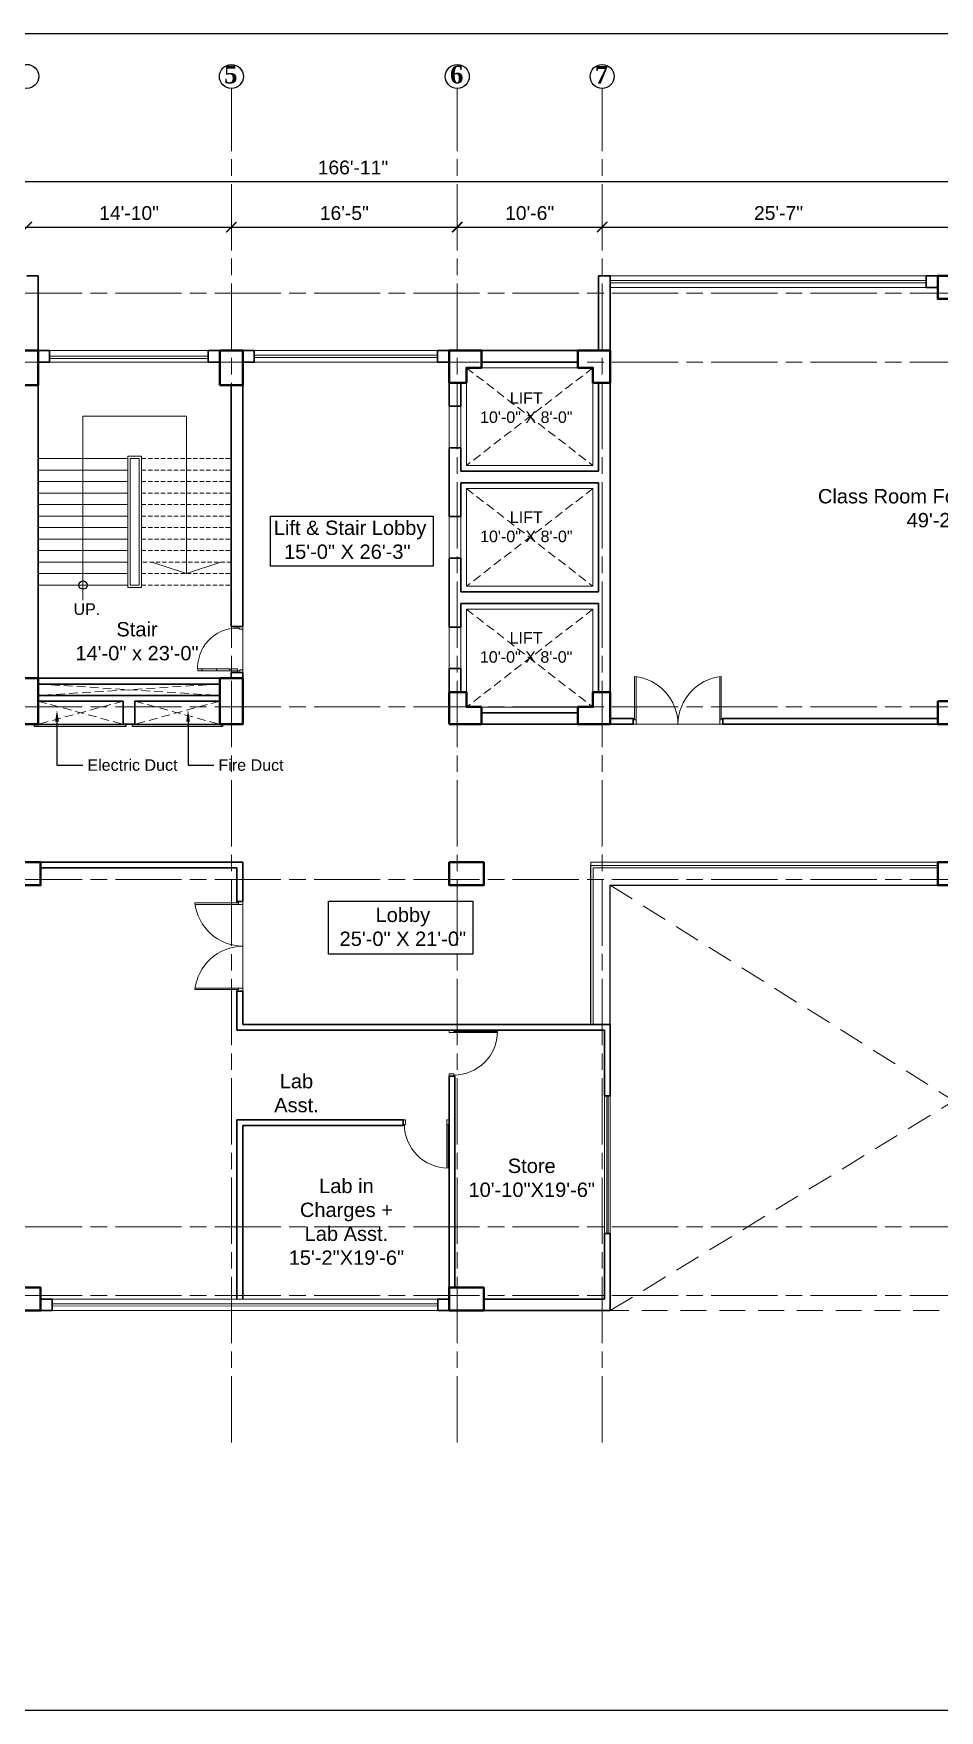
# Model space of a CAD drawing. Header units: inches. Extents: x -12 to 20935469, y -1604 to 24729220.
# Drawn here: x 20856740 to 20857528, y 24707850 to 24709308 of the extents above; entities that cross this region are included whole.
import ezdxf
from ezdxf import colors
from ezdxf.entities.mleader import LeaderData, LeaderLine
from ezdxf.math import Vec2, Vec3

# ---------------------------------------------------------------- set-up
doc = ezdxf.new("R2010")
doc.units = ezdxf.units.IN
doc.header["$LTSCALE"] = 0.03
doc.header["$MEASUREMENT"] = 0
doc.header["$PDMODE"] = 32
doc.header["$PDSIZE"] = 15
doc.linetypes.add('ACAD_ISO08W100', pattern=[36, 24, -3, 6, -3])
doc.linetypes.add('DASHED2', pattern=[0.375, 0.25, -0.125])
for name, color, linetype, lineweight in [('column', 1, 'Continuous', 40), ('Dim Line', 252, 'Continuous', 13), ('Door', 7, 'Continuous', 18), ('Dot', 253, 'Continuous', 0), ('Gas', 21, 'Continuous', 5), ('Grid Line', 252, 'Continuous', 18), ('Main Wall', 7, 'Continuous', 30), ('RAIL', 23, 'Continuous', 13), ('STAIR', 46, 'Continuous', 15), ('wind.', 150, 'Continuous', 20)]:
    doc.layers.add(name, color=color, linetype=linetype, lineweight=lineweight)
doc.layers.add('TEXT', color=7, linetype='Continuous')
doc.styles.add('2', font='swisscl.ttf')
doc.styles.add('RomanS', font='arial.ttf', dxfattribs={"height": 12})
doc.styles.get("Standard").update_dxf_attribs({"font": 'timesbd.ttf'})
doc.dimstyles.new('Aec_Arch_I', dxfattribs={"dimscale": 96, "dimtxt": 12, "dimasz": 0.09375, "dimexe": 0.125, "dimexo": 0.125, "dimgap": 0.0625, "dimtad": 1, "dimdec": 0, "dimzin": 3, "dimdsep": 46, "dimlunit": 4, "dimtxsty": 'RomanS', "dimblk1": 'ARCHTICK', "dimblk2": 'ARCHTICK', "dimsah": 1, "dimcen": 0.09375, "dimdle": 0.125, "dimadec": 0, "dimazin": 0, "dimtfac": 0.75, "dimtdec": 0, "dimtmove": 2, "dimatfit": 3, "dimldrblk": 'ARCHTICK', "dimfxl": 1, "dimfrac": 1, "dimtolj": 1, "dimtzin": 0, "dimarcsym": 0})

# ---------------------------------------------------------------- blocks, each defined once
blk = doc.blocks.new('_ArchTick')
at = {"color": 0, "linetype": 'ByBlock', "lineweight": 35, "const_width": 0.15}
blk.add_lwpolyline([(-0.5, -0.5), (0.5, 0.5)], dxfattribs=at)
blk = doc.blocks.new('*D8')
at = {"layer": 'Defpoints', "color": 0, "transparency": 16777216}
for p in [(20831396.27940053, 24724578.16655627), (20831666.2795913, 24724578.16655627), (20831666.2795913, 24724578.16655627)]:
    blk.add_point(p, dxfattribs=at)
at = {"layer": 'Dim Line', "color": 0, "lineweight": -2, "transparency": 16777216}
blk.add_line((20831384.27940053, 24724578.16655627), (20831678.2795913, 24724578.16655627), dxfattribs=at)
at = {"layer": 'Dim Line', "color": 0, "lineweight": -2, "transparency": 16777216, "xscale": 9, "yscale": 9, "zscale": 9, "rotation": 180}
blk.add_blockref('_ArchTick', (20831396.27940053, 24724578.16655627), dxfattribs=at)
at = {"layer": 'Dim Line', "color": 0, "lineweight": -2, "transparency": 16777216, "xscale": 9, "yscale": 9, "zscale": 9}
blk.add_blockref('_ArchTick', (20831666.2795913, 24724578.16655627), dxfattribs=at)
at = {"layer": 'Dim Line', "color": 0, "transparency": 16777216, "insert": (20831531.27949591, 24724590.29343212), "char_height": 12, "attachment_point": 5, "style": 'RomanS'}
blk.add_mtext('\\A1;22\'-6"', dxfattribs=at)
blk = doc.blocks.new('*D9')
at = {"layer": 'Defpoints', "color": 0, "transparency": 16777216}
for p in [(20831666.2795913, 24724578.16655627), (20831844.25000967, 24724578.16655627), (20831844.25000967, 24724578.16655627)]:
    blk.add_point(p, dxfattribs=at)
at = {"layer": 'Dim Line', "color": 0, "lineweight": -2, "transparency": 16777216}
blk.add_line((20831654.2795913, 24724578.16655627), (20831856.25000967, 24724578.16655627), dxfattribs=at)
at = {"layer": 'Dim Line', "color": 0, "lineweight": -2, "transparency": 16777216, "xscale": 9, "yscale": 9, "zscale": 9, "rotation": 180}
blk.add_blockref('_ArchTick', (20831666.2795913, 24724578.16655627), dxfattribs=at)
at = {"layer": 'Dim Line', "color": 0, "lineweight": -2, "transparency": 16777216, "xscale": 9, "yscale": 9, "zscale": 9}
blk.add_blockref('_ArchTick', (20831844.25000967, 24724578.16655627), dxfattribs=at)
at = {"layer": 'Dim Line', "color": 0, "transparency": 16777216, "insert": (20831755.26480048, 24724590.29343212), "char_height": 12, "attachment_point": 5, "style": 'RomanS'}
blk.add_mtext('\\A1;14\'-10"', dxfattribs=at)
blk = doc.blocks.new('*D21')
at = {"layer": 'Defpoints', "color": 0, "transparency": 16777216}
for p in [(20831844.25000967, 24724578.16655627), (20832040.77920983, 24724578.16655627), (20832040.77920983, 24724578.16655627)]:
    blk.add_point(p, dxfattribs=at)
at = {"layer": 'Dim Line', "color": 0, "lineweight": -2, "transparency": 16777216}
for p, q in [((20831832.25000967, 24724578.16655627), (20832052.77920983, 24724578.16655627)), ((20831844.25000967, 24724566.16655627), (20831844.25000967, 24724566.16655627)), ((20832040.77920983, 24724566.16655627), (20832040.77920983, 24724566.16655627))]:
    blk.add_line(p, q, dxfattribs=at)
at = {"layer": 'Dim Line', "color": 0, "lineweight": -2, "transparency": 16777216, "xscale": 9, "yscale": 9, "zscale": 9, "rotation": 180}
blk.add_blockref('_ArchTick', (20831844.25000967, 24724578.16655627), dxfattribs=at)
at = {"layer": 'Dim Line', "color": 0, "lineweight": -2, "transparency": 16777216, "xscale": 9, "yscale": 9, "zscale": 9}
blk.add_blockref('_ArchTick', (20832040.77920983, 24724578.16655627), dxfattribs=at)
at = {"layer": 'Dim Line', "color": 0, "transparency": 16777216, "insert": (20831942.51460975, 24724590.29343212), "char_height": 12, "attachment_point": 5, "style": 'RomanS'}
blk.add_mtext('\\A1;16\'-5"', dxfattribs=at)
blk = doc.blocks.new('*D22')
at = {"layer": 'Defpoints', "color": 0, "transparency": 16777216}
for p in [(20832040.77920983, 24724578.16655627), (20832166.78192559, 24724578.16655627), (20832166.78192559, 24724578.16655626)]:
    blk.add_point(p, dxfattribs=at)
at = {"layer": 'Dim Line', "color": 0, "lineweight": -2, "transparency": 16777216}
for p, q in [((20832028.77920983, 24724578.16655626), (20832178.78192559, 24724578.16655626)), ((20832040.77920983, 24724566.16655627), (20832040.77920983, 24724566.16655626)), ((20832166.78192559, 24724566.16655627), (20832166.78192559, 24724566.16655626))]:
    blk.add_line(p, q, dxfattribs=at)
at = {"layer": 'Dim Line', "color": 0, "lineweight": -2, "transparency": 16777216, "xscale": 9, "yscale": 9, "zscale": 9, "rotation": 180}
blk.add_blockref('_ArchTick', (20832040.77920983, 24724578.16655626), dxfattribs=at)
at = {"layer": 'Dim Line', "color": 0, "lineweight": -2, "transparency": 16777216, "xscale": 9, "yscale": 9, "zscale": 9}
blk.add_blockref('_ArchTick', (20832166.78192559, 24724578.16655626), dxfattribs=at)
at = {"layer": 'Dim Line', "color": 0, "transparency": 16777216, "insert": (20832103.78056771, 24724590.29343211), "char_height": 12, "attachment_point": 5, "style": 'RomanS'}
blk.add_mtext('\\A1;10\'-6"', dxfattribs=at)
blk = doc.blocks.new('*D23')
at = {"layer": 'Defpoints', "color": 0, "transparency": 16777216}
for p in [(20832166.78192559, 24724578.16655627), (20832473.78148643, 24724578.16655627), (20832473.78148643, 24724578.16655627)]:
    blk.add_point(p, dxfattribs=at)
at = {"layer": 'Dim Line', "color": 0, "lineweight": -2, "transparency": 16777216}
for p, q in [((20832154.78192559, 24724578.16655627), (20832485.78148643, 24724578.16655627)), ((20832166.78192559, 24724566.16655627), (20832166.78192559, 24724566.16655627)), ((20832473.78148643, 24724566.16655627), (20832473.78148643, 24724566.16655627))]:
    blk.add_line(p, q, dxfattribs=at)
at = {"layer": 'Dim Line', "color": 0, "lineweight": -2, "transparency": 16777216, "xscale": 9, "yscale": 9, "zscale": 9, "rotation": 180}
blk.add_blockref('_ArchTick', (20832166.78192559, 24724578.16655627), dxfattribs=at)
at = {"layer": 'Dim Line', "color": 0, "lineweight": -2, "transparency": 16777216, "xscale": 9, "yscale": 9, "zscale": 9}
blk.add_blockref('_ArchTick', (20832473.78148643, 24724578.16655627), dxfattribs=at)
at = {"layer": 'Dim Line', "color": 0, "transparency": 16777216, "insert": (20832320.28170601, 24724590.29343212), "char_height": 12, "attachment_point": 5, "style": 'RomanS'}
blk.add_mtext('\\A1;25\'-7"', dxfattribs=at)
blk = doc.blocks.new('*D13')
at = {"layer": 'Defpoints', "color": 0, "transparency": 16777216}
for p in [(20830948.30879143, 24724610.74819624), (20832951.75234396, 24724617.81282169), (20832951.75234396, 24724610.74819624)]:
    blk.add_point(p, dxfattribs=at)
at = {"layer": 'Dim Line', "color": 0, "lineweight": -2, "transparency": 16777216}
for p, q in [((20830948.30879143, 24724622.74819624), (20830948.30879143, 24724629.81282169)), ((20832951.75234396, 24724622.74819624), (20832951.75234396, 24724629.81282169)), ((20830936.30879143, 24724617.81282169), (20832963.75234396, 24724617.81282169))]:
    blk.add_line(p, q, dxfattribs=at)
at = {"layer": 'Dim Line', "color": 0, "lineweight": -2, "transparency": 16777216, "xscale": 9, "yscale": 9, "zscale": 9, "rotation": 180}
blk.add_blockref('_ArchTick', (20830948.30879143, 24724617.81282169), dxfattribs=at)
at = {"layer": 'Dim Line', "color": 0, "lineweight": -2, "transparency": 16777216, "xscale": 9, "yscale": 9, "zscale": 9}
blk.add_blockref('_ArchTick', (20832951.75234396, 24724617.81282169), dxfattribs=at)
at = {"layer": 'Dim Line', "color": 0, "transparency": 16777216, "insert": (20831950.03056769, 24724629.93969755), "char_height": 12, "attachment_point": 5, "style": 'RomanS'}
blk.add_mtext('\\A1;166\'-11"', dxfattribs=at)
blk = doc.blocks.new('Door_45')
at = {"layer": 'Door'}
for p, q in [((1.499446089358273, 4.966720660065755), (1.499446089358273, 43.96672066006575)), ((1.499446089358273, 40.02726910408236), (2.249446089358273, 40.02726910408236)), ((2.249446089358273, 40.02726910408236), (2.249446089358273, 39.52726910408236)), ((2.249446089358273, 39.52726910408236), (2.749446089591103, 39.52726910408236)), ((2.749446089591103, 39.52726910408236), (2.749446089591103, 40.02726910408236)), ((2.749446089591103, 40.02726910408236), (3.499446089358273, 40.02726910408236)), ((3.499446089358273, 44.03189280286006), (3.499446089358273, 4.966720660065755)), ((1.499446089358273, 25.76575365659081), (2.249446089358273, 25.76575365659081)), ((2.249446089358273, 25.76575365659081), (2.249446089358273, 25.26575365659081)), ((2.249446089358273, 25.26575365659081), (2.749446089591103, 25.26575365659081)), ((2.749446089591103, 25.76575365659081), (3.499446089358273, 25.76575365659081)), ((2.749446089591103, 25.26575365659081), (2.749446089591103, 25.76575365659081)), ((-0.0005539106417273842, -0.03327933993424503), (-0.0005539106417273842, 4.966720660065755)), ((-0.0005539106417273842, 4.966720660065755), (1.499446089358273, 4.966720660065755)), ((1.499446089358273, 12.56961937076411), (2.249446089358273, 12.56961937076411)), ((3.499446089358273, 4.966720660065755), (1.499446089358273, 4.966720660065755)), ((1.499446089358273, 4.966720660065755), (1.499446089358273, 2.966720660065755)), ((1.499446089358273, 2.966720660065755), (2.499446089358273, 2.966720660065755)), ((2.249446089358273, 12.56961937076411), (2.249446089358273, 13.06961937076411)), ((2.249446089358273, 13.06961937076411), (2.749446089591103, 13.06961937076411)), ((2.499446089358273, 2.966720660065755), (2.499446089358273, -0.03327933993424503)), ((2.749446089591103, 13.06961937076411), (2.749446089591103, 12.56961937076411)), ((2.749446089591103, 12.56961937076411), (3.499446089358273, 12.56961937076411)), ((42.5, 3), (42.5, -0.03327933993424503)), ((43.5, 3), (42.5, 3)), ((45.00000000023283, 5), (43.5, 5)), ((43.5, 5), (43.5, 3)), ((45.00000000023283, -0.03327933993424503), (45.00000000023283, 5)), ((2.499446089358273, -0.03327933993424503), (-0.0005539106417273842, -0.03327933993424503)), ((42.5, -0.03327933993424503), (45.00000000023283, -0.03327933993424503))]:
    blk.add_line(p, q, dxfattribs=at)
blk.add_arc((4.660651951731928, 5.255392092920653), 38.84018771759182, 359.6232511897165, 94.66847186469465, dxfattribs=at)
blk = doc.blocks.new('$D40')
at = {"layer": 'Door'}
for p, q in [((1, 4), (1, 42)), ((2, 0), (2, 41.98683982644525)), ((1, 5), (0, 5)), ((2, 0), (0, 0)), ((2, 4), (1, 4)), ((39, 4), (38, 4)), ((38, 4), (38, 0)), ((40, 0), (38, 0)), ((40, 5), (38.98683982644525, 5)), ((39, 5), (39, 4))]:
    blk.add_line(p, q, dxfattribs=at)
blk.add_arc((1, 4), 38, 0, 89.99999999999999, dxfattribs=at)
blk = doc.blocks.new('fff')
at = {"layer": 'Grid Line', "color": 252, "linetype": 'ACAD_ISO08W100', "lineweight": 9, "ltscale": 80, "true_color": 0x939598}
for p, q in [((20831844.25000966, 24723521.10155122), (20831844.25000967, 24724698.78124316)), ((20832040.77920982, 24723521.10155122), (20832040.77920983, 24724698.78124316)), ((20832166.78192559, 24723521.10975568), (20832166.78192559, 24724698.78944763)), ((20833096.94929376, 24724520.60832043), (20830726.1474328, 24724520.60832043)), ((20833096.94929376, 24724460.61652489), (20830726.1474328, 24724460.61652489)), ((20833096.94929376, 24724160.74613542), (20830726.1474328, 24724160.74613542)), ((20833096.94929376, 24724010.74613543), (20830726.1474328, 24724010.74613543)), ((20833096.94929376, 24723708.71657327), (20830726.1474328, 24723708.71657328)), ((20833096.94929376, 24723648.75434016), (20830726.1474328, 24723648.75434017))]:
    blk.add_line(p, q, dxfattribs=at)
at = {"layer": 'Dim Line'}
for base, p1, p2, picture, middle in [((20832951.75234396, 24724617.81282169), (20830948.30879143, 24724610.74819624), (20832951.75234396, 24724610.74819624), '*D13', (20831950.03056769, 24724629.93969755)), ((20831666.2795913, 24724578.16655627), (20831396.27940053, 24724578.16655627), (20831666.2795913, 24724578.16655627), '*D8', (20831531.27949591, 24724590.29343212)), ((20831844.25000967, 24724578.16655627), (20831666.2795913, 24724578.16655627), (20831844.25000967, 24724578.16655627), '*D9', (20831755.26480048, 24724590.29343212)), ((20832040.77920983, 24724578.16655627), (20831844.25000967, 24724578.16655627), (20832040.77920983, 24724578.16655627), '*D21', (20831942.51460975, 24724590.29343212)), ((20832166.78192559, 24724578.16655626), (20832040.77920983, 24724578.16655627), (20832166.78192559, 24724578.16655627), '*D22', (20832103.78056771, 24724590.29343211)), ((20832473.78148643, 24724578.16655627), (20832166.78192559, 24724578.16655627), (20832473.78148643, 24724578.16655627), '*D23', (20832320.28170601, 24724590.29343212))]:
    dim = blk.add_linear_dim(base=base, p1=p1, p2=p2, dimstyle='Aec_Arch_I', dxfattribs=at)
    dim.commit()
    dim.dimension.update_dxf_attribs({"geometry": picture, "text_midpoint": middle})

msp = doc.modelspace()

# ---------------------------------------------------------------- linework, layer by layer
for p, q in [((20857224.61345877, 24708446.4790791), (20857224.61345877, 24708584.49163132)), ((20857241.61345876, 24708446.34117164), (20857241.61345877, 24708567.49163132)), ((20857241.61345877, 24708567.49163132), (20857526.4853329, 24708567.49163132))]:
    msp.add_line(p, q)
for points in [[(20856945.90809822, 24708888.53760599), (20857087.36651102, 24708888.53760599), (20857087.36651102, 24708844.84744899), (20856945.90809822, 24708844.84744899)], [(20856740.78790698, 24708707.49165212), (20856820.07815455, 24708707.49165212), (20856820.07815455, 24708705.49163171), (20856740.78790698, 24708705.49163171)], [(20856825.85614974, 24708707.49165212), (20856904.08745816, 24708707.49165212), (20856904.08745816, 24708705.49163171), (20856825.85614974, 24708705.49163171)], [(20856996.56948516, 24708553.68083572), (20857122.09382075, 24708553.68083572), (20857122.09382075, 24708507.52335351), (20856996.56948516, 24708507.52335351)]]:
    msp.add_lwpolyline(points, close=True)
msp.add_circle((20856782.84995472, 24708828.53290936), 3.60517880693078)
at = {"layer": 'column', "lineweight": 40, "ltscale": 20}
for points in [[(20857526.48489374, 24709097.36202079), (20857526.48489374, 24709077.36202079), (20857556.48489374, 24709077.36202079), (20857556.48489374, 24709097.36202079)], [(20856723.86436407, 24709002.53290937), (20856743.86436407, 24709002.53290937), (20856743.86436407, 24709032.53290937), (20856723.86436407, 24709032.53290937)], [(20856901.83516398, 24709002.53290937), (20856921.83516398, 24709002.53290937), (20856921.83516398, 24709032.53290937), (20856901.83516398, 24709032.53290937)], [(20856723.86436407, 24708707.49165213), (20856743.86436407, 24708707.49165213), (20856743.86496063, 24708747.49165211), (20856723.86496063, 24708747.49165211)], [(20856901.8352748, 24708707.49163292), (20856921.8352748, 24708707.49163292), (20856921.83518926, 24708747.49163292), (20856901.83518926, 24708747.49163292)], [(20857526.48533354, 24708727.48920703), (20857526.48533354, 24708707.48920703), (20857556.48533226, 24708707.49240314), (20857556.48533226, 24708727.49240314)], [(20856715.98261707, 24708587.47964447), (20856715.98261707, 24708567.47964447), (20856745.98261707, 24708567.47964447), (20856745.98261707, 24708587.47964447)], [(20857101.48260701, 24708587.49163293), (20857101.48260701, 24708567.49163293), (20857131.48260701, 24708567.49163293), (20857131.48260701, 24708587.49163293)], [(20857101.48261712, 24708587.47962527), (20857101.48261712, 24708567.47962527), (20857131.48261712, 24708567.47962527), (20857131.48261712, 24708587.47962527)], [(20857526.4853329, 24708587.49163132), (20857526.4853329, 24708567.49163132), (20857556.4853329, 24708567.49163132), (20857556.4853329, 24708587.49163132)], [(20856715.98253752, 24708217.47964449), (20856715.98253752, 24708197.47964449), (20856745.98253752, 24708197.47964449), (20856745.98253752, 24708217.47964449)], [(20857101.48253757, 24708217.47962528), (20857101.48253757, 24708197.47962528), (20857131.48253756, 24708197.47962528), (20857131.48253756, 24708217.47962528)]]:
    msp.add_lwpolyline(points, close=True, dxfattribs=at)
for points in [[(20857101.48261717, 24709032.53290937), (20857129.48261713, 24709032.53290937), (20857129.48261712, 24709017.53290937), (20857116.48261712, 24709017.53290937), (20857116.48261711, 24709004.53290936), (20857101.48261717, 24709004.53290937), (20857101.48261717, 24709032.53290937)], [(20857241.48261712, 24709032.53290937), (20857213.48261717, 24709032.53290937), (20857213.48261717, 24709017.53290937), (20857226.48261718, 24709017.53290937), (20857226.48261718, 24709004.53290936), (20857241.48261713, 24709004.53290937), (20857241.48261712, 24709032.53290937)], [(20857101.48261711, 24708707.49163292), (20857129.48261707, 24708707.49163293), (20857129.48261706, 24708722.49163293), (20857116.48261705, 24708722.49163293), (20857116.48261705, 24708735.49163293), (20857101.4826171, 24708735.49163293), (20857101.48261711, 24708707.49163293)], [(20857241.48261711, 24708707.49163292), (20857213.48261716, 24708707.49163293), (20857213.48261717, 24708722.49163293), (20857226.48261717, 24708722.49163293), (20857226.48261717, 24708735.49163293), (20857241.48261712, 24708735.49163293), (20857241.48261711, 24708707.49163293)]]:
    msp.add_lwpolyline(points, dxfattribs=at)
at = {"layer": 'Defpoints'}
msp.add_lwpolyline([(20855761.3606669, 24709308.24049338), (20858200.22726079, 24709308.24049338), (20858200.22726079, 24707849.71112706), (20855761.3606669, 24707849.71112706)], close=True, dxfattribs=at)
at = {"layer": 'Door'}
for p, q in [((20857262.78533289, 24708711.22820555), (20857262.7853329, 24708749.10981302)), ((20857264.08533289, 24708707.50981302), (20857264.08533289, 24708749.08659133)), ((20857336.88533289, 24708707.50981302), (20857336.88533289, 24708749.08659133)), ((20857338.18533289, 24708711.22820555), (20857338.18533289, 24708749.10981302)), ((20857264.08533289, 24708707.50981302), (20857261.4853329, 24708707.50981302)), ((20857262.78538854, 24708712.52820555), (20857261.48538854, 24708712.52820555)), ((20857264.08538854, 24708711.22820555), (20857262.78533289, 24708711.22820555)), ((20857336.88533289, 24708711.22820555), (20857338.18533289, 24708711.22820555)), ((20857336.88533289, 24708707.50981302), (20857339.48533289, 24708707.50981302)), ((20857338.18533289, 24708712.52820555), (20857339.48533289, 24708712.52820555)), ((20856916.81688219, 24708552.1103524), (20856916.81688219, 24708553.41035241)), ((20856921.83527473, 24708550.81040806), (20856921.83527473, 24708553.41040805)), ((20856918.11688219, 24708552.11040806), (20856880.23527473, 24708552.11040805)), ((20856921.83527473, 24708550.81040806), (20856880.25849642, 24708550.81040806)), ((20856918.11688219, 24708550.81035241), (20856918.11688219, 24708552.11040806)), ((20856918.11688219, 24708476.71040806), (20856880.23527473, 24708476.71040806)), ((20856921.83527473, 24708478.01040806), (20856880.25849642, 24708478.01040806)), ((20856916.81688219, 24708476.71040806), (20856916.81688219, 24708475.41040806)), ((20856918.11688219, 24708478.01040806), (20856918.11688219, 24708476.71040806)), ((20856921.83527473, 24708478.01040806), (20856921.83527473, 24708475.41040806))]:
    msp.add_line(p, q, dxfattribs=at)
for centre, radius, start, end in [((20857258.20263376, 24708707.07392944), 42.28494578562433, 0.5906292967637287, 83.7782572514549), ((20857342.76803202, 24708707.07392944), 42.28494578564002, 96.22174274854513, 179.4093707032363), ((20856922.27115831, 24708556.69310718), 42.28494578562433, 186.2217425363459, 269.4093707032369), ((20856922.27115831, 24708472.12770893), 42.28494578564002, 90.59062929676311, 173.7782574636541)]:
    msp.add_arc(centre, radius, start, end, dxfattribs=at)
at = {"layer": 'Dot', "linetype": 'DASHED2', "lineweight": 0, "ltscale": 1000}
for p, q in [((20856743.86496063, 24708742.49165211), (20856901.83522134, 24708732.49165211)), ((20856901.83519995, 24708742.49165211), (20856743.86496063, 24708732.49165211)), ((20856817.85041599, 24708727.49165211), (20856743.86436407, 24708707.49165213)), ((20856743.86496063, 24708727.49165211), (20856817.85041599, 24708707.49165213)), ((20856827.85041599, 24708727.49165211), (20856901.8352748, 24708707.49163292)), ((20856901.83523203, 24708727.49163292), (20856827.85041599, 24708707.49165213))]:
    msp.add_line(p, q, dxfattribs=at)
at = {"layer": 'Dot', "color": 0, "linetype": 'DASHED2', "lineweight": 20, "ltscale": 3000}
for p, q in [((20857241.61345877, 24708567.49163132), (20857831.4853329, 24708197.49983606)), ((20857241.61345877, 24708197.49983606), (20857831.48484056, 24708557.4916316)), ((20857831.4853329, 24708197.49983606), (20857241.61345877, 24708197.49983606))]:
    msp.add_line(p, q, dxfattribs=at)
at = {"layer": 'Dot', "linetype": 'DASHED2', "lineweight": 0, "ltscale": 1000}
for points in [[(20857116.42572079, 24709017.53290774), (20857226.48261714, 24708932.53369394), (20857226.48261714, 24709017.53290774), (20857116.42572079, 24708932.53369394)], [(20857116.42572077, 24708912.53369394), (20857226.48261712, 24708827.53448013), (20857226.48261712, 24708912.53369394), (20857116.42572077, 24708827.53448013)], [(20857116.4831906, 24708807.53285446), (20857226.53966109, 24708722.36202079), (20857226.53966109, 24708807.53610582), (20857116.48603129, 24708722.36202079)]]:
    msp.add_lwpolyline(points, dxfattribs=at)
at = {"layer": 'Gas', "color": 0, "lineweight": 5}
for points in [[(20857116.42572079, 24708932.53369394), (20857226.48261714, 24708932.53369394), (20857226.48261714, 24709017.53290774), (20857116.42572079, 24709017.53290774)], [(20856833.8351639, 24708826.53290936), (20856821.8351639, 24708826.53290936), (20856821.8351639, 24708940.53290936), (20856833.8351639, 24708940.53290936)], [(20856831.8351639, 24708828.53290936), (20856823.8351639, 24708828.53290936), (20856823.8351639, 24708938.53290936), (20856831.8351639, 24708938.53290936)], [(20857116.42572077, 24708827.53448013), (20857226.48261712, 24708827.53448013), (20857226.48261712, 24708912.53369394), (20857116.42572077, 24708912.53369394)], [(20857116.48603129, 24708722.36202079), (20857226.54292763, 24708722.36202079), (20857226.53966109, 24708807.53610582), (20857116.48276484, 24708807.53285445)]]:
    msp.add_lwpolyline(points, close=True, dxfattribs=at)
at = {"layer": 'Main Wall', "lineweight": 30}
for p, q in [((20856733.86436407, 24709097.37451135), (20856743.86436407, 24709097.37500141)), ((20856743.86436407, 24709032.53290937), (20856743.86436407, 24709097.37500141)), ((20857231.4853329, 24709097.36202079), (20857241.48261712, 24709097.36202079)), ((20857231.4853329, 24709097.36202079), (20857231.4853329, 24709032.53290777)), ((20857241.48261712, 24708735.49163128), (20857241.48261712, 24709097.36202079)), ((20857526.36406455, 24709097.36202212), (20857516.36406455, 24709097.36202212)), ((20857516.36406455, 24709097.36202212), (20857516.36406455, 24709087.36202212)), ((20857516.36406455, 24709087.36202212), (20857526.36406455, 24709087.36202212)), ((20856743.86496063, 24708747.49165211), (20856743.86436407, 24709022.53290936)), ((20857129.48261713, 24709032.53290777), (20857213.48261717, 24709032.53290777)), ((20857129.48261712, 24709022.53290777), (20857213.48261717, 24709022.53290777)), ((20856911.83491232, 24709002.53290937), (20856911.83523059, 24708792.49212528)), ((20856921.83516398, 24709002.53290937), (20856921.83479977, 24708792.49212528)), ((20857101.48260031, 24708984.03330245), (20857111.48260032, 24708984.03330245)), ((20857101.48260031, 24708948.03330245), (20857111.48260031, 24708948.03330245)), ((20857111.48261715, 24708927.53369394), (20857231.48261712, 24708927.53369395)), ((20857111.48261715, 24708917.53369394), (20857231.48261712, 24708917.53369395)), ((20857101.4826003, 24708888.03408864), (20857111.48260029, 24708888.03408864)), ((20857111.48260029, 24708852.03408864), (20857101.4826003, 24708852.03408864)), ((20857111.48261713, 24708822.53448013), (20857231.48261712, 24708822.53448013)), ((20857111.48261713, 24708812.53448013), (20857231.48261712, 24708812.53448013)), ((20856921.83479977, 24708792.49212528), (20856911.83523059, 24708792.49212528)), ((20857111.48260028, 24708792.01305733), (20857101.48260029, 24708792.01305733)), ((20856901.83587136, 24708747.49165211), (20856743.86496063, 24708747.49165211)), ((20856901.83587136, 24708742.49165211), (20856743.86496063, 24708742.49165211)), ((20856911.83526796, 24708752.49163292), (20856911.8352748, 24708747.49163292)), ((20856921.83478244, 24708752.49163292), (20856911.83526796, 24708752.49163292)), ((20856921.83478244, 24708752.49163292), (20856921.83478244, 24708747.49163292)), ((20857111.48260027, 24708756.01305733), (20857101.48260029, 24708756.01305733)), ((20856901.83587136, 24708732.49165211), (20856743.86496063, 24708732.49165211)), ((20856817.850416, 24708727.49165211), (20856743.86496063, 24708727.49165211)), ((20856817.85041599, 24708727.49165211), (20856817.85041599, 24708707.49165212)), ((20856901.83587136, 24708727.49165211), (20856827.85041599, 24708727.49165211)), ((20856827.85041599, 24708727.49165211), (20856827.85041599, 24708707.49165212)), ((20856817.85041599, 24708707.49165212), (20856827.85041599, 24708707.49165212)), ((20857129.48261712, 24708707.49163132), (20857213.48261712, 24708707.49163132)), ((20857261.4853329, 24708712.50981302), (20857241.48261713, 24708712.50981302)), ((20857261.4853329, 24708707.50981302), (20857241.48261713, 24708707.50981302)), ((20857261.4853329, 24708707.50981302), (20857261.4853329, 24708712.50981303)), ((20857526.48533354, 24708712.50981301), (20857339.4853329, 24708712.50981302)), ((20857339.4853329, 24708707.50981303), (20857339.4853329, 24708712.50981302)), ((20857526.48533354, 24708707.50981301), (20857339.4853329, 24708707.50981302)), ((20856745.98261707, 24708587.47964447), (20856921.8352748, 24708587.47964447)), ((20856745.98261707, 24708582.47964447), (20856916.8352748, 24708582.47964447)), ((20856916.8352748, 24708582.47964447), (20856916.8352748, 24708553.41040805)), ((20856921.8352748, 24708587.47964447), (20856921.8352748, 24708553.41040805)), ((20856921.8352748, 24708553.41040805), (20856916.8352748, 24708553.41040805)), ((20856916.8352748, 24708475.41040806), (20856916.8352748, 24708441.34117164)), ((20856921.8352748, 24708475.41040806), (20856916.8352748, 24708475.41040806)), ((20856921.8352748, 24708475.41040806), (20856921.8352748, 24708446.34117164)), ((20856916.8352748, 24708441.34117164), (20857236.61345876, 24708441.34117164)), ((20856921.8352748, 24708446.34117164), (20857241.61345877, 24708446.34117164)), ((20857236.61345876, 24708441.34117164), (20857236.61345877, 24708384.42050385)), ((20857241.61345877, 24708446.34117164), (20857241.61345877, 24708384.42050385)), ((20857101.48253757, 24708401.34117164), (20857106.48253756, 24708401.34117164)), ((20857101.48253757, 24708401.34117164), (20857101.48253757, 24708217.47962528)), ((20857106.48253756, 24708401.34117164), (20857106.48253757, 24708217.47962528)), ((20857236.61345877, 24708384.42050385), (20857241.61345877, 24708384.42050385)), ((20856916.8352748, 24708363.49063463), (20856916.8352748, 24708207.49983606)), ((20856916.8352748, 24708363.49063463), (20857061.48253757, 24708363.49063461)), ((20857061.48253757, 24708363.49063461), (20857061.48253757, 24708358.49063461)), ((20856921.8352748, 24708358.49063462), (20856921.8352748, 24708207.49983606)), ((20856921.8352748, 24708358.49063462), (20857061.48253757, 24708358.49063461)), ((20857236.61345877, 24708264.42050385), (20857236.61345878, 24708207.49983606)), ((20857236.61345877, 24708264.42050385), (20857241.61345877, 24708264.42050385)), ((20857241.61345877, 24708264.42050385), (20857241.61345877, 24708197.47962528)), ((20857131.48253756, 24708207.49983606), (20857236.61345878, 24708207.49983606)), ((20857131.48253756, 24708197.47962528), (20857241.61345877, 24708197.47962528))]:
    msp.add_line(p, q, dxfattribs=at)
for points in [[(20856743.86178788, 24709032.5329091), (20856753.86178788, 24709032.5329091), (20856753.86178788, 24709022.5329091), (20856743.86178788, 24709022.53462663)], [(20856901.83258779, 24709032.5329091), (20856891.83258779, 24709032.5329091), (20856891.83258779, 24709022.5329091), (20856901.83258779, 24709022.5329091)], [(20856921.83258779, 24709032.5329091), (20856931.83258779, 24709032.5329091), (20856931.83258779, 24709022.5329091), (20856921.83258779, 24709022.5329091)], [(20857101.36178798, 24709032.5329091), (20857091.36178798, 24709032.5329091), (20857091.36178798, 24709022.5329091), (20857101.36178798, 24709022.5329091)], [(20857101.48260031, 24709004.53290937), (20857101.48260031, 24708984.03330245)], [(20857111.48260033, 24709004.53290936), (20857111.48260032, 24708984.03330245)], [(20857231.48261712, 24708927.53369395), (20857231.48261712, 24709004.53290936)], [(20857101.48260031, 24708948.03330245), (20857101.4826003, 24708888.03408864)], [(20857111.48260031, 24708948.03330245), (20857111.4826003, 24708927.53369554)], [(20857111.4826003, 24708917.53369554), (20857111.48260029, 24708888.03408864)], [(20857231.48261712, 24708822.53448013), (20857231.48261712, 24708917.53369395)], [(20857101.4826003, 24708852.03408864), (20857101.48260029, 24708792.01305733)], [(20857111.48260029, 24708852.03408864), (20857111.48260028, 24708822.53448173)], [(20857111.48260028, 24708812.53448173), (20857111.48260028, 24708792.01305733)], [(20857231.48261712, 24708735.49163293), (20857231.48261712, 24708812.53448013)], [(20857101.48260029, 24708756.01305733), (20857101.48260028, 24708735.49163289), (20857101.48260028, 24708735.49163289)], [(20857111.48260027, 24708756.01305733), (20857111.48260026, 24708735.49163293)], [(20857129.48261706, 24708717.49111672), (20857213.48261716, 24708717.49214583)], [(20856745.98253752, 24708197.47964449), (20856755.98253752, 24708197.47964449), (20856755.98267259, 24708207.48113009), (20856745.98307816, 24708207.48113009)], [(20857101.48253757, 24708197.49814921), (20857091.48253757, 24708197.49814921), (20857091.48267262, 24708207.49828426), (20857101.48253757, 24708207.49828426)]]:
    msp.add_lwpolyline(points, dxfattribs=at)
at = {"layer": 'Main Wall', "lineweight": 13}
for points in [[(20857101.48260029, 24708948.03330245), (20857111.48260028, 24708948.03330245), (20857111.48260028, 24708984.03330245), (20857101.48260029, 24708984.03330245)], [(20857101.4826003, 24708852.03408864), (20857111.48260029, 24708852.03408864), (20857111.48260029, 24708888.03408864), (20857101.4826003, 24708888.03408864)], [(20857101.48260029, 24708756.01305733), (20857111.48260028, 24708756.01305733), (20857111.48260028, 24708792.01305733), (20857101.48260029, 24708792.01305733)]]:
    msp.add_lwpolyline(points, close=True, dxfattribs=at)
at = {"layer": 'RAIL', "lineweight": 9}
for p, q in [((20856782.84995472, 24708815.37049111), (20856782.84995472, 24708975.53290936)), ((20856782.84995472, 24708975.53290936), (20856872.83516389, 24708975.53290936)), ((20856872.83516389, 24708975.53290936), (20856872.8351639, 24708838.53290936)), ((20856842.8351639, 24708848.53290935), (20856872.83516389, 24708838.53290936)), ((20856872.83516389, 24708838.53290936), (20856902.83516389, 24708848.53290936))]:
    msp.add_line(p, q, dxfattribs=at)
at = {"layer": 'STAIR', "color": 32, "lineweight": 5}
for p, q in [((20856743.86474554, 24708938.53290936), (20856821.8351639, 24708938.53290936)), ((20856743.86474554, 24708928.53290937), (20856821.8351639, 24708928.53290936)), ((20856743.86474554, 24708918.53290937), (20856821.8351639, 24708918.53290936)), ((20856743.86474554, 24708908.53290936), (20856821.8351639, 24708908.53290936)), ((20856743.86474554, 24708898.53290936), (20856821.8351639, 24708898.53290936)), ((20856743.86474554, 24708888.53290936), (20856821.8351639, 24708888.53290936)), ((20856743.86474554, 24708878.53290936), (20856821.8351639, 24708878.53290936)), ((20856743.86474554, 24708868.53290937), (20856821.8351639, 24708868.53290936)), ((20856743.86474554, 24708858.53290937), (20856821.8351639, 24708858.53290936)), ((20856743.86474554, 24708848.53290936), (20856821.8351639, 24708848.53290936)), ((20856743.86474554, 24708838.53290936), (20856821.8351639, 24708838.53290936)), ((20856743.86474554, 24708828.53290936), (20856821.8351639, 24708828.53290936))]:
    msp.add_line(p, q, dxfattribs=at)
at = {"layer": 'STAIR', "color": 32, "linetype": 'DASHED2', "lineweight": 5, "ltscale": 500}
for p, q in [((20856833.8351639, 24708938.53290936), (20856911.83516389, 24708938.53290936)), ((20856833.8351639, 24708928.53290936), (20856911.83516389, 24708928.53290936)), ((20856833.8351639, 24708918.53290936), (20856911.83516389, 24708918.53290936)), ((20856833.8351639, 24708908.53290936), (20856911.83516389, 24708908.53290936)), ((20856833.8351639, 24708898.53290936), (20856911.83516389, 24708898.53290936)), ((20856833.8351639, 24708888.53290936), (20856911.83516389, 24708888.53290936)), ((20856833.8351639, 24708878.53290936), (20856911.83516389, 24708878.53290936)), ((20856833.8351639, 24708868.53290936), (20856911.83516389, 24708868.53290936)), ((20856833.8351639, 24708858.53290936), (20856911.83516389, 24708858.53290936)), ((20856911.83516389, 24708848.53290936), (20856833.8351639, 24708848.53290936)), ((20856851.8351639, 24708848.53290936), (20856911.83516389, 24708848.53290936)), ((20856833.8351639, 24708838.53290936), (20856911.83516389, 24708838.53290936)), ((20856833.8351639, 24708828.53290936), (20856911.83516389, 24708828.53290936))]:
    msp.add_line(p, q, dxfattribs=at)
at = {"layer": 'TEXT'}
for centre in [(20856733.9829852, 24709270.96432318), (20856911.95340357, 24709270.94411239), (20857108.48260373, 24709270.94411239), (20857234.48531949, 24709270.95231685)]:
    msp.add_circle(centre, 10.41737199201306, dxfattribs=at)
at = {"layer": 'wind.', "lineweight": 5}
for p, q in [((20857241.3616622, 24709093.37020158), (20857516.36210136, 24709093.46018099)), ((20857516.36406455, 24709097.36202212), (20857241.36178793, 24709097.36202212)), ((20857516.36406455, 24709087.36202212), (20857241.36178793, 24709087.36202212)), ((20857241.36231659, 24709091.37020168), (20857516.36275576, 24709091.46018109)), ((20857224.61345877, 24708584.49163132), (20857526.4853329, 24708584.49163132)), ((20857226.61345877, 24708582.49163132), (20857526.4853329, 24708582.49163132)), ((20857226.61345876, 24708446.34117164), (20857226.61345877, 24708582.49163132)), ((20857236.61345877, 24708384.42050385), (20857236.61345877, 24708264.42050385)), ((20857238.61345877, 24708384.42050385), (20857238.61345877, 24708264.42050385)), ((20857239.61345877, 24708384.42050385), (20857239.61345877, 24708264.42050385)), ((20857241.61345877, 24708384.42050385), (20857241.61345876, 24708264.42050385)), ((20857091.48248348, 24708203.49318432), (20856755.98261879, 24708203.49771538)), ((20857091.4825375, 24708207.49318433), (20856755.98267281, 24708207.49771541)), ((20857091.4825375, 24708197.49304928), (20856755.98253776, 24708197.49758037)), ((20857091.48245647, 24708201.49318432), (20856755.98259178, 24708201.49771538))]:
    msp.add_line(p, q, dxfattribs=at)
at = {"layer": 'wind.'}
for p, q in [((20856753.86178788, 24709032.5329091), (20856891.83258779, 24709032.5329091)), ((20856753.86178788, 24709027.5329091), (20856891.83258779, 24709027.5329091)), ((20856753.86178788, 24709025.5329091), (20856891.83258779, 24709025.5329091)), ((20856753.86178788, 24709022.5329091), (20856891.83258779, 24709022.5329091)), ((20856931.83258779, 24709032.5329091), (20857091.36178798, 24709032.5329091)), ((20856931.83258779, 24709028.5329091), (20857091.36178798, 24709028.5329091)), ((20856931.83258779, 24709026.5329091), (20857091.36178798, 24709026.5329091)), ((20856931.83258779, 24709022.5329091), (20857101.36178798, 24709022.5329091))]:
    msp.add_line(p, q, dxfattribs=at)
at = {"layer": 'wind.', "lineweight": 5}
msp.add_lwpolyline([(20856099.98351431, 24708587.49163132), (20856099.98351093, 24708707.80598885), (20856921.8352748, 24708707.49163292), (20856921.8352748, 24709022.36202212), (20857101.48261717, 24709022.5329091), (20857101.48261726, 24708707.49163292), (20857935.3636099, 24708707.49163292), (20857935.3636099, 24708587.49163132), (20857224.61345877, 24708587.49163132), (20857224.61345877, 24708446.34117166), (20856921.8352748, 24708446.34117162), (20856921.8352748, 24708587.47964447)], close=True, dxfattribs=at)

# ---------------------------------------------------------------- block references
msp.add_blockref('fff', (25067.70340731367, -15438.25450410321))
at = {"layer": 'Door', "color": 250, "ltscale": 20, "xscale": 0.8888888888759539, "yscale": 0.8888888888759539, "zscale": 0.8888888888759539, "rotation": 90.00000000000001}
msp.add_blockref('Door_45', (20856921.8052008, 24708752.49212528), dxfattribs=at)
at = {"layer": 'Door'}
for p, rotation in [((20857101.48253757, 24708441.34117164), 270), ((20857101.48253757, 24708363.49063461), 180)]:
    msp.add_blockref('$D40', p, dxfattribs=dict(at, rotation=rotation))

# ---------------------------------------------------------------- texts
at = {"layer": 'TEXT', "char_height": 15.435, "width": 227.4580850503149, "attachment_point": 8, "rotation": 1.109146314285407e-09}
for s, insert in [('\\A1;5', (20856911.43776096, 24709264.6464894)), ('\\A1;6', (20857107.96696112, 24709264.6464894)), ('\\A1;7', (20857233.96967688, 24709264.65469387))]:
    msp.add_mtext(s, dxfattribs=dict(at, insert=insert))
at = {"layer": 'TEXT', "color": 30, "lineweight": 5, "ltscale": 20, "attachment_point": 2, "style": '2'}
for s, width, gutter_width, insert, char_height in [('\\pxsm1;{\\fArial|b0|i0|c0|p34;\\C0;LIFT\\P10\'-0" X 8\'-0" }', 235.5919496061969, 0.7495764341443792, (20857168.51005544, 24708996.24553869), 10), ('\\pxsm1;{\\fArial|b0|i0|c0|p34;\\C0;Class Room For future Provision\\P49\'-2"x31\'-3"}', 289.4828102600295, 0.5, (20857548.15136819, 24708912.05612181), 12.47575959581606), ('\\pxsm1;{\\fArial|b0|i0|c0|p34;\\C0;LIFT\\P10\'-0" X 8\'-0" }', 235.5919496061969, 0.7495764341443792, (20857168.53884986, 24708892.55764197), 10), ('\\pxsm1,qc;{\\fArial|b0|i0|c0|p34;\\C0; Lift & Stair Lobby\\P15\'-0" X 26\'-3" }', 146.3875032233763, 0.7495764341443792, (20857012.80377171, 24708884.60268955), 12.47575959581606), ('{\\fArial|b0|i0|c0|p34;\\C0;UP.}', 104.7596838313621, 0.5, (20856786.25411325, 24708812.60011521), 10), ('\\pxsm1;{\\fArial|b0|i0|c0|p34;\\C0;Stair\\P14\'-0" x 23\'-0"  }', 114.8067791681538, 0.2817773027333734, (20856829.86444787, 24708796.36370264), 12.47575959581606), ('\\pxsm1;{\\fArial|b0|i0|c0|p34;\\C0;LIFT\\P10\'-0" X 8\'-0" }', 235.5919496061969, 0.7495764341443792, (20857168.33687712, 24708787.67016661), 10), ('\\pxsm1,qc;{\\fArial|b0|i0|c0|p34;\\C0;Lobby\\P25\'-0" X 21\'-0" }', 146.3875032233763, 0.7495764341443792, (20857061.12908617, 24708547.94307495), 12.47575959581606), ('{\\fArial|b0|i0|c0|p34;\\C0;Lab Asst. }', 49.4700385692995, 0.5, (20856968.57538211, 24708403.27206556), 12.47575959581606), ('{\\fArial|b0|i0|c0|p34;\\C0;Store\\P10\'-10"X19\'-6"}', 104.7596838313621, 0.5, (20857173.27239979, 24708329.64143627), 12.47575959581606), ('{\\fArial|b0|i0|c0|p34;\\C0;Lab in Charges + Lab Asst. \\P15\'-2"X19\'-6"}', 104.7596838313621, 0.5, (20857012.02493769, 24708312.17703828), 12.47575959581606)]:
    msp.add_mtext_dynamic_manual_height_columns(s, width=width, gutter_width=gutter_width, heights=[0], dxfattribs=dict(at, insert=insert, char_height=char_height))

# ---------------------------------------------------------------- leaders
at = {"layer": 'TEXT', "lineweight": 5, "ltscale": 20}
ml = msp.add_multileader_mtext('Standard', dxfattribs=at)
ml.set_content('{\\fArial|b0|i0|c0|p34; Electric Duct}', color=256)
ml.set_leader_properties()
ml.build(insert=Vec2(0, 0))
ml.multileader.update_dxf_attribs({"text_right_attachment_type": 6, "dogleg_length": 0.36, "arrow_head_size": 10})
ctx = ml.context
ctx.base_point, ctx.char_height, ctx.arrow_head_size, ctx.landing_gap_size, ctx.plane_origin = Vec3(20856782.71531381, 24708671.93071324), 10, 10, 0.09, Vec3(20856760.22175024, 24708719.78426093)
ctx.right_attachment = 6
notes = []
notes.append((ctx, [(0, (1, 1, 0), (20856760.22175024, 24708671.93071324), (1, 0), 22.49356356322765, [(0, [(20856760.22175024, 24708719.78426093)], 0, [])])]))
ctx.mtext.insert, ctx.mtext.width, ctx.mtext.defined_height, ctx.mtext.flow_direction = Vec3(20856782.80531381, 24708677.01256863), 232.7041350195991, 29.77794681083734, 5
ml = msp.add_multileader_mtext('Standard', dxfattribs=at)
ml.set_content('{\\fArial|b0|i0|c0|p34; Fire Duct}', color=256)
ml.set_leader_properties()
ml.build(insert=Vec2(0, 0))
ml.multileader.update_dxf_attribs({"text_right_attachment_type": 6, "dogleg_length": 0.36, "arrow_head_size": 10})
ctx = ml.context
ctx.base_point, ctx.char_height, ctx.arrow_head_size, ctx.landing_gap_size, ctx.plane_origin = Vec3(20856896.75839807, 24708671.93071324), 10, 10, 0.09, Vec3(20856874.26483451, 24708719.78426093)
ctx.right_attachment = 6
notes.append((ctx, [(0, (1, 1, 0), (20856874.26483451, 24708671.93071324), (1, 0), 22.49356356322765, [(0, [(20856874.26483451, 24708719.78426093)], 0, [])])]))
ctx.mtext.insert, ctx.mtext.width, ctx.mtext.defined_height, ctx.mtext.flow_direction = Vec3(20856896.84839807, 24708677.01256863), 232.7041350195991, 29.77794681083734, 5
for ctx, leaders in notes:
    for number, flags, end, landing, length, lines in leaders:
        leader = LeaderData()
        leader.index, (leader.has_last_leader_line, leader.has_dogleg_vector, leader.attachment_direction) = number, flags
        leader.last_leader_point, leader.dogleg_vector, leader.dogleg_length = Vec3(end), Vec3(landing), length
        for number, points, colour, breaks in lines:
            line = LeaderLine()
            line.index, line.vertices, line.color, line.breaks = number, Vec3.list(points), colors.encode_raw_color(colour), breaks
            leader.lines.append(line)
        ctx.leaders.append(leader)

doc.saveas('drawing.dxf')
